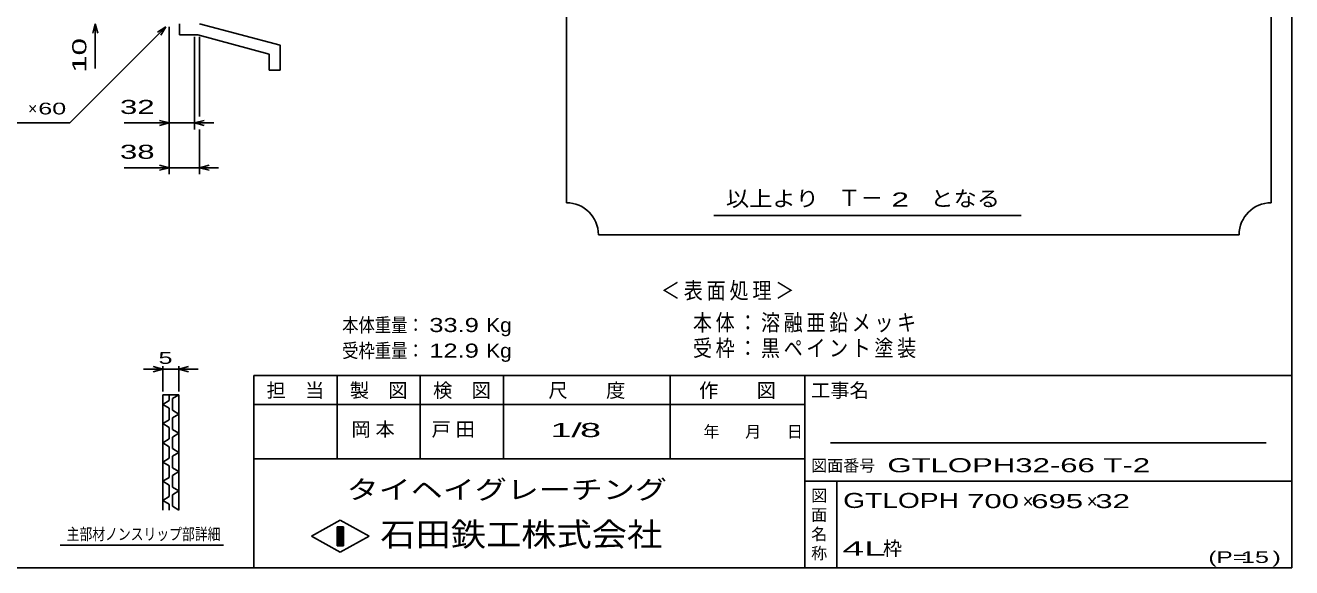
# Model space of a CAD drawing. Units: millimetres, scale not verified. Extents: x -1456 to 1385, y -1026 to 843.
# Drawn here: x -196 to 1385, y -917 to -240 of the extents above; entities that cross this region are included whole.
import ezdxf
from ezdxf.enums import TextEntityAlignment as Align

# ---------------------------------------------------------------- set-up
doc = ezdxf.new("R2010")
doc.units = ezdxf.units.MM
doc.header["$LTSCALE"] = 8
for name, color, linetype, lineweight in [('0_2', 150, 'Continuous', 25), ('19', 6, 'Continuous', 25), ('22', 4, 'Continuous', 25), ('24', 2, 'Continuous', 25), ('32', 4, 'Continuous', 25)]:
    doc.layers.add(name, color=color, linetype=linetype, lineweight=lineweight)
doc.styles.add('ベクトル', font='')
doc.styles.get('ベクトル').set_extended_font_data('ベクトル')

msp = doc.modelspace()

# ---------------------------------------------------------------- linework, layer by layer
at = {"layer": '0_2'}
for p, q in [((1384.8, 842.8), (1384.8, -917.2)), ((1384.8, -677.2), (88.8, -677.2)), ((88.8, -677.2), (88.8, -917.2)), ((192.8, -677.2), (192.8, -781.2)), ((296.8, -781.2), (296.8, -677.2)), ((400.8, -677.2), (400.8, -781.2)), ((608.8, -781.2), (608.8, -677.2)), ((776.8, -677.2), (776.8, -917.2)), ((776.8, -713.2), (88.8, -713.2)), ((1352.8, -761.2), (808.8, -761.2)), ((88.8, -781.2), (776.8, -781.2)), ((776.8, -809.2), (1384.8, -809.2)), ((816.8, -917.2), (816.8, -809.2)), ((160.8, -878), (196.8, -858)), ((192.8, -866), (200.8, -866)), ((192.8, -890), (192.8, -866)), ((192.8, -866), (194.4, -866)), ((194.4, -866), (194.4, -890)), ((196, -890), (196, -866)), ((196, -866), (197.6, -866)), ((196.8, -858), (232.8, -878)), ((197.6, -866), (197.6, -890)), ((199.2, -890), (199.2, -866)), ((199.2, -866), (200.8, -866)), ((200.8, -866), (200.8, -890)), ((200.8, -866), (200.8, -890)), ((196.8, -898), (160.8, -878)), ((232.8, -878), (196.8, -898)), ((200.8, -890), (192.8, -890)), ((194.4, -890), (196, -890)), ((197.6, -890), (199.2, -890)), ((1384.8, -917.2), (-1383.2, -917.2))]:
    msp.add_line(p, q, dxfattribs=at)
at = {"layer": '19'}
for p, q in [((-4, -251.5), (-4, -237.5)), ((-4, -251.5), (19, -251.5)), ((108, -275.5), (19, -251.5)), ((122, -264.5), (21, -237.5)), ((122, -295.5), (122, -264.5)), ((108, -295.5), (108, -275.5)), ((108, -295.5), (122, -295.5))]:
    msp.add_line(p, q, dxfattribs=at)
at = {"layer": '22'}
for p, q in [((-141, -361.5), (-21, -241.5)), ((-112.2, -249.5), (-109, -237.5)), ((-105.8, -249.5), (-109, -237.5)), ((-109, -293.5), (-109, -237.5)), ((-31.4, -247.9), (-21, -241.5)), ((-27.4, -251.9), (-21, -241.5)), ((-17, -369.5), (-17, -241.5)), ((-17, -425.5), (-17, -241.5)), ((15, -369.5), (15, -253.7)), ((21, -353.5), (21, -253.7)), ((-301, -361.5), (-141, -361.5)), ((-73, -361.5), (-17, -361.5)), ((-17, -361.5), (-29, -358.3)), ((-29, -364.7), (-17, -361.5)), ((-17, -361.5), (15, -361.5)), ((15, -361.5), (27, -358.3)), ((27, -364.7), (15, -361.5)), ((15, -361.5), (39, -361.5)), ((21, -425.5), (21, -369.5)), ((-73, -417.5), (-17, -417.5)), ((-17, -417.5), (-29, -414.3)), ((-29, -420.7), (-17, -417.5)), ((-17, -417.5), (21, -417.5)), ((21, -417.5), (33, -414.3)), ((33, -420.7), (21, -417.5)), ((21, -417.5), (45, -417.5))]:
    msp.add_line(p, q, dxfattribs=at)
at = {"layer": '24', "color": 4}
for p, q in [((479.2, 778.8), (479.2, -461.2)), ((1359.2, -461.2), (1359.2, 778.8)), ((663.2, -477.2), (1047.2, -477.2)), ((519.2, -501.2), (1319.2, -501.2))]:
    msp.add_line(p, q, dxfattribs=at)
for centre, start, end in [((479.2, -501.2), 0, 90), ((1359.2, -501.2), 90, 180)]:
    msp.add_arc(centre, 40, start, end, dxfattribs=at)
at = {"layer": '32'}
for p, q in [((-24.8, -669.2), (-48.8, -669.2)), ((-24.8, -669.2), (-36.8, -666)), ((-36.8, -672.4), (-24.8, -669.2)), ((-24.8, -697.2), (-24.8, -665.2)), ((-24.8, -669.2), (-4.8, -669.2)), ((-4.8, -665.2), (-4.8, -697.2)), ((-4.8, -669.2), (7.2, -666)), ((7.2, -672.4), (-4.8, -669.2)), ((-4.8, -669.2), (19.2, -669.2)), ((-24.8, -701.2), (-4.8, -701.2)), ((-24.8, -845.2), (-24.8, -701.2)), ((-16.8, -708.4), (-24.8, -713.2)), ((-16.8, -701.2), (-16.8, -708.4)), ((-4.8, -701.2), (-12.8, -706)), ((-12.8, -706), (-12.8, -720.4)), ((-4.8, -701.2), (-4.8, -845.2)), ((-24.8, -713.2), (-16.8, -718)), ((-16.8, -718), (-16.8, -732.4)), ((-12.8, -720.4), (-4.8, -725.2)), ((-4.8, -725.2), (-12.8, -730)), ((-16.8, -732.4), (-24.8, -737.2)), ((-24.8, -737.2), (-16.8, -742)), ((-16.8, -742), (-16.8, -756.4)), ((-12.8, -730), (-12.8, -744.4)), ((-16.8, -756.4), (-24.8, -761.2)), ((-12.8, -744.4), (-4.8, -749.2)), ((-4.8, -749.2), (-12.8, -754)), ((-12.8, -754), (-12.8, -768.4)), ((-24.8, -761.2), (-16.8, -766)), ((-16.8, -766), (-16.8, -780.4)), ((-12.8, -768.4), (-4.8, -773.2)), ((-4.8, -773.2), (-12.8, -778)), ((-16.8, -780.4), (-24.8, -785.2)), ((-24.8, -785.2), (-16.8, -790)), ((-16.8, -790), (-16.8, -804.4)), ((-12.8, -778), (-12.8, -792.4)), ((-16.8, -804.4), (-24.8, -809.2)), ((-12.8, -792.4), (-4.8, -797.2)), ((-4.8, -797.2), (-12.8, -802)), ((-12.8, -802), (-12.8, -816.4)), ((-24.8, -809.2), (-16.8, -814)), ((-16.8, -814), (-16.8, -828.4)), ((-12.8, -816.4), (-4.8, -821.2)), ((-4.8, -821.2), (-12.8, -826)), ((-16.8, -828.4), (-24.8, -833.2)), ((-24.8, -833.2), (-16.8, -838)), ((-16.8, -838), (-16.8, -845.2)), ((-12.8, -826), (-12.8, -840.4)), ((-12.8, -840.4), (-4.8, -845.2)), ((51.2, -889.2), (-152.8, -889.2))]:
    msp.add_line(p, q, dxfattribs=at)

# ---------------------------------------------------------------- texts
at = {"layer": '0_2', "style": 'ベクトル'}
for s, height, p in [('担\u3000当', 17.6, (104.8, -695.6)), ('製\u3000図', 17.6, (208.8, -695.6)), ('検\u3000図', 17.6, (312.8, -695.6)), ('尺\u3000\u3000度', 17.6, (456.8, -695.6)), ('作\u3000\u3000図', 17.6, (644.8, -695.6)), ('工事名', 17.6, (784.8, -695.6)), ('年', 14.7, (650.4, -747.2)), ('月', 14.7, (702.4, -747.2)), ('日', 14.7, (754.4, -747.2)), ('図面番号', 14.66, (784.8, -789.6)), ('図', 14.7, (784.8, -827.2)), ('面', 14.7, (784.8, -851.2)), ('名', 14.7, (784.8, -875.2)), ('称', 14.7, (784.8, -899.2))]:
    msp.add_text(s, height=height, dxfattribs=at).set_placement(p, align=Align.MIDDLE_LEFT)
at = {"layer": '0_2', "color": 222, "style": 'ベクトル'}
for s, height, width, p in [('タイヘイグレーチング', 23.46, 1.25, (204.8, -819.6)), ('石田鉄工株式会社', 29.33, 1.1, (246.8, -875.6))]:
    msp.add_text(s, height=height, dxfattribs=dict(at, width=width)).set_placement(p, align=Align.MIDDLE_LEFT)
at = {"layer": '22', "color": 2, "style": 'ベクトル', "width": 1.65}
msp.add_text(' 10 ', height=17.6, rotation=90, dxfattribs=at).set_placement((-129, -309.5), align=Align.MIDDLE_LEFT)
at = {"layer": '22', "color": 2, "style": 'ベクトル'}
for s, height, p in [('×', 14.7, (-193, -343.5)), ('×', 17.6, (1048.8, -834)), ('×', 17.6, (1128.8, -834)), ('枠', 17.6, (874.4, -893.2))]:
    msp.add_text(s, height=height, dxfattribs=at).set_placement(p, align=Align.MIDDLE_LEFT)
for s, height, width, p in [(' 60 ', 14.66, 1.6, (-189, -343.5)), (' 32 ', 17.6, 1.65, (-89, -341.5)), (' 38 ', 17.6, 1.65, (-89, -397.5)), ('本体重量：', 17.6, 0.85, (199.2, -614)), (' 33.9', 17.6, 1.35, (299.2, -614)), ('Kg', 17.6, 1.1, (379.2, -614)), ('受枠重量：', 17.6, 0.85, (199.2, -646)), (' 12.9', 17.6, 1.35, (299.2, -646)), ('Kg', 17.6, 1.1, (379.2, -646)), ('1/', 17.6, 2, (459.2, -745.2)), (' 8 ', 17.6, 2, (483.2, -745.2)), ('GTLOPH32-66 T-2            ', 17.6, 1.65, (880, -789.2)), ('GTLOPH', 18.77, 1.4, (824.8, -833.2)), (' 700 ', 17.6, 1.65, (968.8, -834)), (' 695 ', 17.6, 1.65, (1048.8, -834)), (' 32 ', 17.6, 1.65, (1128.8, -834)), ('4L', 17.6, 2.05, (824, -893.2)), ('(P=', 14.66, 1.55, (1280.8, -904)), (' 15 ', 14.66, 1.6, (1312.8, -904)), (')', 14.7, 1.6, (1360.8, -904))]:
    msp.add_text(s, height=height, dxfattribs=dict(at, width=width)).set_placement(p, align=Align.MIDDLE_LEFT)
at = {"layer": '22', "color": 2, "attachment_point": 4, "style": 'ベクトル'}
for s, insert, char_height in [('\\T1.2;\\W0.85;＜表面処理＞', (597.2, -572), 20.53), ('\\T1.19;\\W0.85;本体：溶融亜鉛メッキ', (637.2, -612), 20.53), ('\\T1.19;\\W0.85;受枠：黒ペイント塗装', (637.2, -644), 20.53), ('\\T1.25;岡本\u3000', (210.8, -745.2), 17.6), ('\\T1.25;戸田\u3000', (310.8, -745.2), 17.6)]:
    msp.add_mtext(s, dxfattribs=dict(at, insert=insert, char_height=char_height))
at = {"layer": '24', "style": 'ベクトル'}
for s, height, width, p in [('以上より\u3000', 19.35, 1.1, (678.4, -456)), (' 2 ', 17.6, 1.65, (874.4, -457.2)), ('となる', 19.35, 1.1, (933.6, -456))]:
    msp.add_text(s, height=height, dxfattribs=dict(at, width=width)).set_placement(p, align=Align.MIDDLE_LEFT)
msp.add_text('Ｔ－', height=20.53, dxfattribs=at).set_placement((818.4, -455.2), align=Align.MIDDLE_LEFT)
at = {"layer": '32', "color": 2, "style": 'ベクトル'}
for s, width, p in [(' 5 ', 1.6, (-38.8, -655.2)), ('主部材ノンスリップ部詳細', 0.8, (-144.8, -875.2))]:
    msp.add_text(s, height=14.66, dxfattribs=dict(at, width=width)).set_placement(p, align=Align.MIDDLE_LEFT)

doc.saveas('drawing.dxf')
